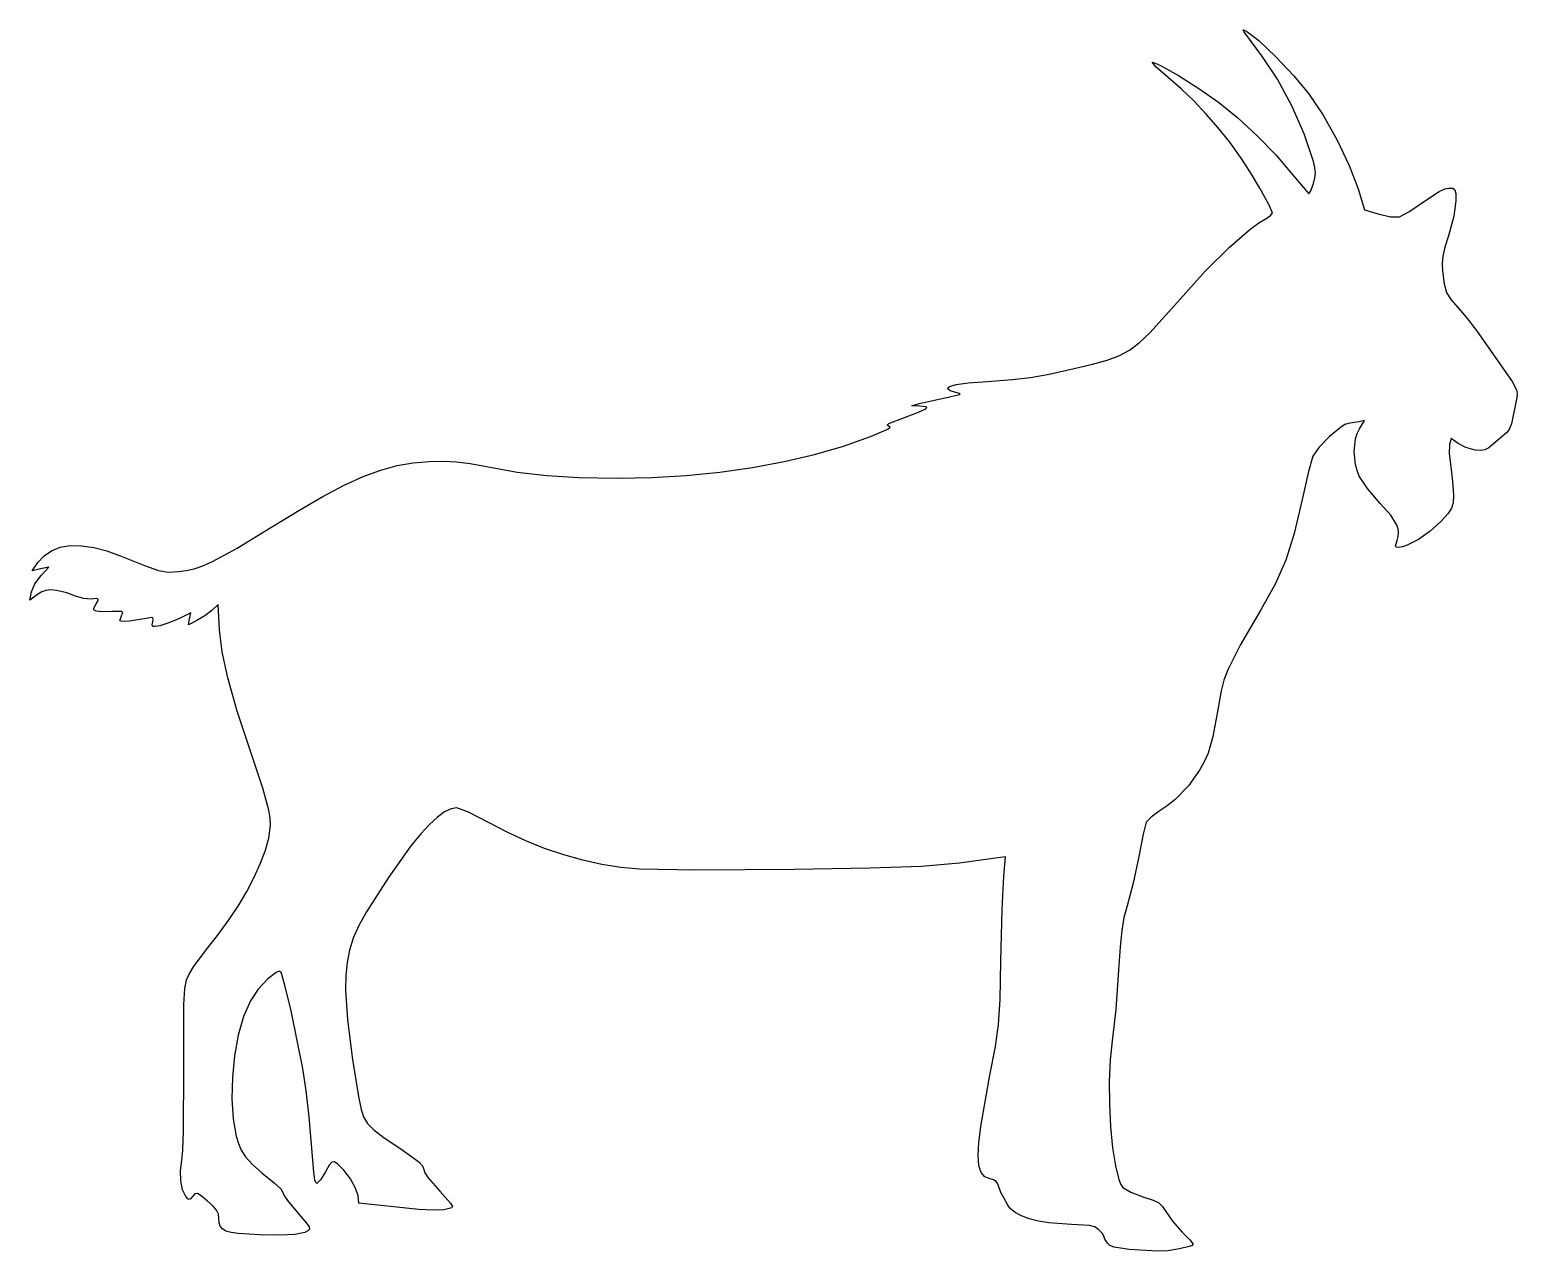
# Model space of a CAD drawing. Extents: x 0.1 to 75.5, y 0 to 62.
import ezdxf

# ---------------------------------------------------------------- set-up
doc = ezdxf.new("R2010")
doc.units = 0
doc.layers.add('Image', color=7, linetype='CONTINUOUS')

msp = doc.modelspace()

# ---------------------------------------------------------------- linework, layer by layer
at = {"layer": 'Image', "color": 7}
msp.add_lwpolyline([(55.824709, 0.097904), (55.05927, 0.207706), (54.854217, 0.294754), (54.724307, 0.415933), (54.59863, 0.621514), (54.546242, 0.773121), (54.463163, 0.922081), (54.263138, 1.122106), (54.076607, 1.239052), (53.822871, 1.311812), (52.906619, 1.362083), (51.746421, 1.441987), (51.224927, 1.532739), (50.758202, 1.652331), (50.358417, 1.797323), (50.037477, 1.96401), (49.807025, 2.148954), (49.679231, 2.348185), (49.451425, 2.749558), (49.320721, 2.979746), (49.220708, 3.267877), (49.164352, 3.423188), (49.075717, 3.538546), (48.947923, 3.619244), (48.77515, 3.671102), (48.508185, 3.779052), (48.317156, 3.99654), (48.202062, 4.347377), (48.163169, 4.854848), (48.20021, 5.542765), (48.313187, 6.43494), (48.766948, 8.925728), (49.051375, 10.393901), (49.205098, 11.504357), (49.277065, 12.771447), (49.316223, 14.710049), (49.381046, 17.344771), (49.462538, 19.020906), (49.555671, 20.014681), (49.040527, 19.932396), (47.224956, 19.679454), (45.289793, 19.520969), (42.677033, 19.426248), (38.828403, 19.363542), (33.855294, 19.334437), (30.992237, 19.374919), (30.039473, 19.468052), (29.077977, 19.62151), (28.111189, 19.834235), (27.143608, 20.10464), (26.178646, 20.431929), (25.220245, 20.814517), (24.272243, 21.251344), (23.338528, 21.741352), (22.311442, 22.271048), (21.729068, 22.491182), (21.430724, 22.440911), (21.101767, 22.287452), (20.738124, 22.026573), (20.335587, 21.65404), (19.890108, 21.165884), (19.39748, 20.557342), (18.254347, 18.964021), (17.135821, 17.22121), (16.754027, 16.517683), (16.472299, 15.878714), (16.276957, 15.26832), (16.154296, 14.650518), (16.090664, 13.989324), (16.072328, 13.24902), (16.177341, 11.744599), (16.428643, 9.720801), (16.73003, 7.855224), (16.869439, 7.193501), (16.9853, 6.824936), (17.197257, 6.489709), (17.518382, 6.163477), (18.04657, 5.762105), (18.879743, 5.201452), (19.788375, 4.545021), (19.981759, 4.330444), (20.044651, 4.152908), (20.106352, 3.974579), (20.269811, 3.721902), (20.853509, 3.057533), (21.410245, 2.43735), (21.499806, 2.272514), (21.467421, 2.198696), (21.066498, 2.110325), (20.541036, 2.085719), (19.780491, 2.126464), (18.674294, 2.233885), (16.76051, 2.439202), (16.718388, 2.807237), (16.590753, 3.19935), (16.326302, 3.673748), (15.994435, 4.123011), (15.664632, 4.439188), (15.503871, 4.534702), (15.383935, 4.521473), (15.255586, 4.366956), (15.069557, 4.037286), (14.805979, 3.617127), (14.622888, 3.441973), (14.571691, 3.486423), (14.52523, 3.607602), (14.466969, 4.006858), (14.240644, 6.8125), (14.083799, 8.158701), (13.917508, 9.278417), (13.316243, 12.203916), (13.004775, 13.506989), (12.808216, 14.165801), (12.720269, 14.20496), (12.567234, 14.148339), (12.135248, 13.812318), (11.650743, 13.288178), (11.252307, 12.70583), (10.909222, 11.911551), (10.640617, 10.960374), (10.450011, 9.908655), (10.34087, 8.813544), (10.316661, 7.731928), (10.380902, 6.72069), (10.537086, 5.836717), (10.650724, 5.460215), (10.788625, 5.136894), (11.012462, 4.791877), (11.356421, 4.409025), (11.836031, 3.972463), (12.466824, 3.467108), (12.790674, 3.162573), (12.925374, 2.92339), (12.980883, 2.790569), (13.132066, 2.5707), (13.62898, 1.993114), (14.102585, 1.434579), (14.228473, 1.235083), (14.253159, 1.127133), (14.16074, 1.035323), (14.006091, 0.959387), (13.505579, 0.854348), (12.742891, 0.811485), (11.709243, 0.829212), (10.630034, 0.898533), (10.269592, 0.953037), (10.008527, 1.029237), (9.831706, 1.133218), (9.724074, 1.271066), (9.670549, 1.449131), (9.656076, 1.673498), (9.630676, 1.888869), (9.540559, 2.084925), (9.364717, 2.293681), (9.082168, 2.547417), (8.757842, 2.809883), (8.564431, 2.925242), (8.441268, 2.913335), (8.327709, 2.794008), (8.222986, 2.668596), (8.148242, 2.625733), (8.074846, 2.664362), (7.974199, 2.78369), (7.812062, 3.114948), (7.721072, 3.566592), (7.707472, 4.081471), (7.777428, 4.601906), (7.832409, 5.125517), (7.86781, 6.09839), (7.876409, 9.225236), (7.883182, 12.519299), (7.929722, 13.330776), (8.010605, 13.773953), (8.141759, 14.05547), (8.372767, 14.43356), (9.003825, 15.282872), (9.589612, 16.016562), (10.132855, 16.762952), (10.628049, 17.512516), (11.069692, 18.255202), (11.452306, 18.981483), (11.770388, 19.681306), (12.018435, 20.345146), (12.19097, 20.962684), (12.269048, 21.608796), (12.24849, 21.966513), (12.180995, 22.382438), (11.88355, 23.495805), (11.333455, 25.160299), (10.590293, 27.399203), (10.100153, 29.084599), (9.816149, 30.397462), (9.69153, 31.519031), (9.619352, 32.813902), (9.291903, 32.508043), (8.935642, 32.228643), (8.538873, 31.987079), (8.113264, 31.771972), (8.172451, 32.0818), (8.231638, 32.391362), (7.654979, 32.102172), (7.122293, 31.873043), (6.651335, 31.727787), (6.41993, 31.688364), (6.300868, 31.697889), (6.268377, 31.77012), (6.296767, 31.919345), (6.324601, 32.061956), (6.304043, 32.135245), (6.221572, 32.150591), (6.063536, 32.11937), (5.126832, 31.960091), (4.769142, 31.940777), (4.626372, 31.975966), (4.739879, 32.276004), (4.780386, 32.386864), (4.73038, 32.444808), (4.233995, 32.444014), (3.740706, 32.434489), (3.424503, 32.473118), (3.329173, 32.521008), (3.297476, 32.582127), (3.425164, 32.837185), (3.526579, 33.00255), (3.535654, 33.083512), (3.431858, 33.102033), (3.194685, 33.079014), (2.782015, 33.103091), (2.381769, 33.232473), (1.936102, 33.398631), (1.414608, 33.513725), (1.107403, 33.542564), (0.87416, 33.523779), (0.669999, 33.447843), (0.450043, 33.304968), (0.060968, 33.017366), (0.14562, 33.4407), (0.323374, 33.861387), (0.631867, 34.278371), (1.03346, 34.692708), (0.60638, 34.607248), (0.179298, 34.521787), (0.473668, 34.935067), (0.784217, 35.277967), (1.164339, 35.535062), (1.610183, 35.706221), (2.1179, 35.791153), (2.683643, 35.789539), (3.303561, 35.701088), (3.973831, 35.525617), (4.690587, 35.262621), (5.875841, 34.778433), (6.59019, 34.530783), (7.084908, 34.451408), (7.611428, 34.47231), (7.993725, 34.522052), (8.394066, 34.618096), (8.832481, 34.770231), (9.328998, 34.987983), (10.576429, 35.65857), (12.296644, 36.706293), (13.705736, 37.572328), (14.934488, 38.283713), (16.015496, 38.854022), (16.981304, 39.296856), (17.864537, 39.625812), (18.69771, 39.854439), (19.513394, 39.996388), (20.344186, 40.065206), (21.071631, 40.080763), (21.712875, 40.049357), (22.392775, 39.959531), (23.236267, 39.799882), (24.780772, 39.521249), (26.284453, 39.340962), (27.918572, 39.243886), (29.854529, 39.214914), (31.617977, 39.249892), (33.357877, 39.353688), (35.063911, 39.524556), (36.72523, 39.760723), (38.330986, 40.060417), (39.870861, 40.421917), (41.333743, 40.843451), (42.709312, 41.323273), (43.592491, 41.699114), (43.703881, 41.796057), (43.627945, 41.850932), (43.548306, 41.901811), (43.642233, 41.985499), (44.429633, 42.294268), (45.149564, 42.558983), (45.508075, 42.734296), (45.557816, 42.792743), (45.524479, 42.834071), (45.217297, 42.87225), (44.801108, 42.883072), (45.178404, 43.00007), (46.498675, 43.290556), (47.22575, 43.450947), (47.252473, 43.476744), (47.226279, 43.501297), (47.033133, 43.555695), (46.744473, 43.648776), (46.624352, 43.74392), (46.646841, 43.809299), (46.719602, 43.86666), (47.046098, 43.962942), (47.664694, 44.044301), (48.636244, 44.122142), (49.88984, 44.217154), (50.82964, 44.326109), (51.773144, 44.495945), (53.037323, 44.77352), (53.966276, 44.991245), (54.704992, 45.195239), (55.309565, 45.421352), (55.835822, 45.705515), (56.339324, 46.083578), (56.875634, 46.591419), (58.271047, 48.13992), (59.687097, 49.705671), (60.913706, 50.935613), (61.954577, 51.833504), (62.406485, 52.159073), (62.813679, 52.403046), (63.013439, 52.544862), (63.096783, 52.67599), (62.909723, 53.094878), (62.460195, 53.928633), (61.989766, 54.718203), (61.477533, 55.494279), (60.928522, 56.250855), (60.347497, 56.981952), (59.739485, 57.68159), (59.109776, 58.343736), (58.46287, 58.962438), (57.804057, 59.531713), (57.202659, 60.055331), (56.987024, 60.307717), (57.118522, 60.282497), (57.410622, 60.145911), (58.321318, 59.631331), (59.409814, 58.949341), (60.366547, 58.285342), (61.341537, 57.491116), (62.326052, 56.579997), (63.258973, 55.611886), (64.078917, 54.646633), (64.933521, 53.640687), (65.039619, 53.77872), (65.176673, 54.150222), (65.248904, 54.44338), (65.272188, 54.698994), (65.246523, 54.963128), (65.171117, 55.281898), (64.704127, 56.678131), (64.082356, 58.098256), (63.350783, 59.449737), (62.554916, 60.639949), (61.641575, 61.873683), (61.607443, 61.944962), (61.629139, 61.956535), (61.797679, 61.87087), (62.40331, 61.404172), (63.268233, 60.580524), (64.179723, 59.614048), (64.925583, 58.718862), (65.668004, 57.617799), (66.379733, 56.357826), (66.992509, 55.070893), (67.437802, 53.889052), (67.768267, 52.829184), (68.501692, 52.607066), (69.107059, 52.472102), (69.532509, 52.459534), (70.015903, 52.716789), (70.760705, 53.230477), (71.546253, 53.751336), (71.833061, 53.882755), (72.04658, 53.926808), (72.24687, 53.913764), (72.352703, 53.838569), (72.394507, 53.64709), (72.401651, 53.285193), (72.296082, 52.506921), (72.021974, 51.510421), (71.837824, 50.922702), (71.732784, 50.474736), (71.695743, 50.099874), (71.715057, 49.731468), (71.804751, 49.068502), (71.928311, 48.627864), (72.146063, 48.267661), (72.519126, 47.846021), (72.927378, 47.378581), (73.44358, 46.706116), (75.261268, 44.118888), (75.479285, 43.693305), (75.512358, 43.498942), (75.499128, 43.301537), (75.224491, 41.963353), (75.105958, 41.673926), (74.96467, 41.521023), (74.306916, 40.961138), (74.068791, 40.757144), (73.870618, 40.647713), (73.657628, 40.613846), (73.375847, 40.636679), (72.911503, 40.762092), (72.510924, 40.96762), (72.155853, 41.230166), (72.076743, 40.915815), (72.061926, 40.459435), (72.136803, 39.803586), (72.234963, 39.046983), (72.275974, 38.348324), (72.260363, 37.968436), (72.181253, 37.687633), (71.988372, 37.402809), (71.632772, 37.010961), (71.099372, 36.528097), (70.497974, 36.106218), (69.929913, 35.807504), (69.689671, 35.723763), (69.495732, 35.69413), (69.38884, 35.706883), (69.342538, 35.757736), (69.413976, 36.049174), (69.473771, 36.253247), (69.493086, 36.451156), (69.468215, 36.650413), (69.395719, 36.858535), (69.094888, 37.331372), (68.563075, 37.929753), (67.914317, 38.683155), (67.497598, 39.307862), (67.385415, 39.596549), (67.305511, 39.910398), (67.243069, 40.57019), (67.310273, 41.200665), (67.392294, 41.477816), (67.506594, 41.715201), (67.765886, 42.14073), (67.474579, 42.062704), (66.929009, 41.982959), (66.77264, 41.930439), (66.549331, 41.789337), (65.996881, 41.330338), (65.464275, 40.784079), (65.143335, 40.328704), (64.926377, 39.545247), (64.605702, 38.128191), (64.203535, 36.406441), (63.778614, 35.058098), (63.240981, 33.845248), (62.501735, 32.530533), (61.459541, 30.749887), (60.835654, 29.496291), (60.635629, 28.959716), (60.486668, 28.42658), (60.269181, 27.198649), (60.066245, 26.104597), (59.829178, 25.262428), (59.633916, 24.823219), (59.400553, 24.398299), (58.830641, 23.603226), (58.140078, 22.90208), (57.755903, 22.594105), (57.349239, 22.318938), (56.939134, 22.01943), (56.695718, 21.758815), (56.531676, 21.154242), (56.312601, 20.028175), (56.035318, 18.674831), (55.731311, 17.524423), (55.56383, 16.925671), (55.447943, 16.279823), (55.36407, 15.438712), (55.292632, 14.254966), (55.150551, 12.268739), (54.971163, 10.671449), (54.86533, 9.70519), (54.819028, 8.610609), (54.826965, 7.457026), (54.88438, 6.313761), (54.98598, 5.250665), (55.126738, 4.336529), (55.301892, 3.64094), (55.400847, 3.396729), (55.506415, 3.233481), (55.908582, 2.99324), (56.578243, 2.743473), (57.040734, 2.59319), (57.333893, 2.451902), (57.524393, 2.275954), (57.679439, 2.02116), (58.018899, 1.527183), (58.496737, 0.994312), (58.903666, 0.575477), (59.072999, 0.355873), (59.01823, 0.302427), (58.869799, 0.242631), (58.381378, 0.12251), (57.788182, 0.031229), (57.271451, 0.003448), (55.824709, 0.097904)], close=True, dxfattribs=at)

doc.saveas('drawing.dxf')
